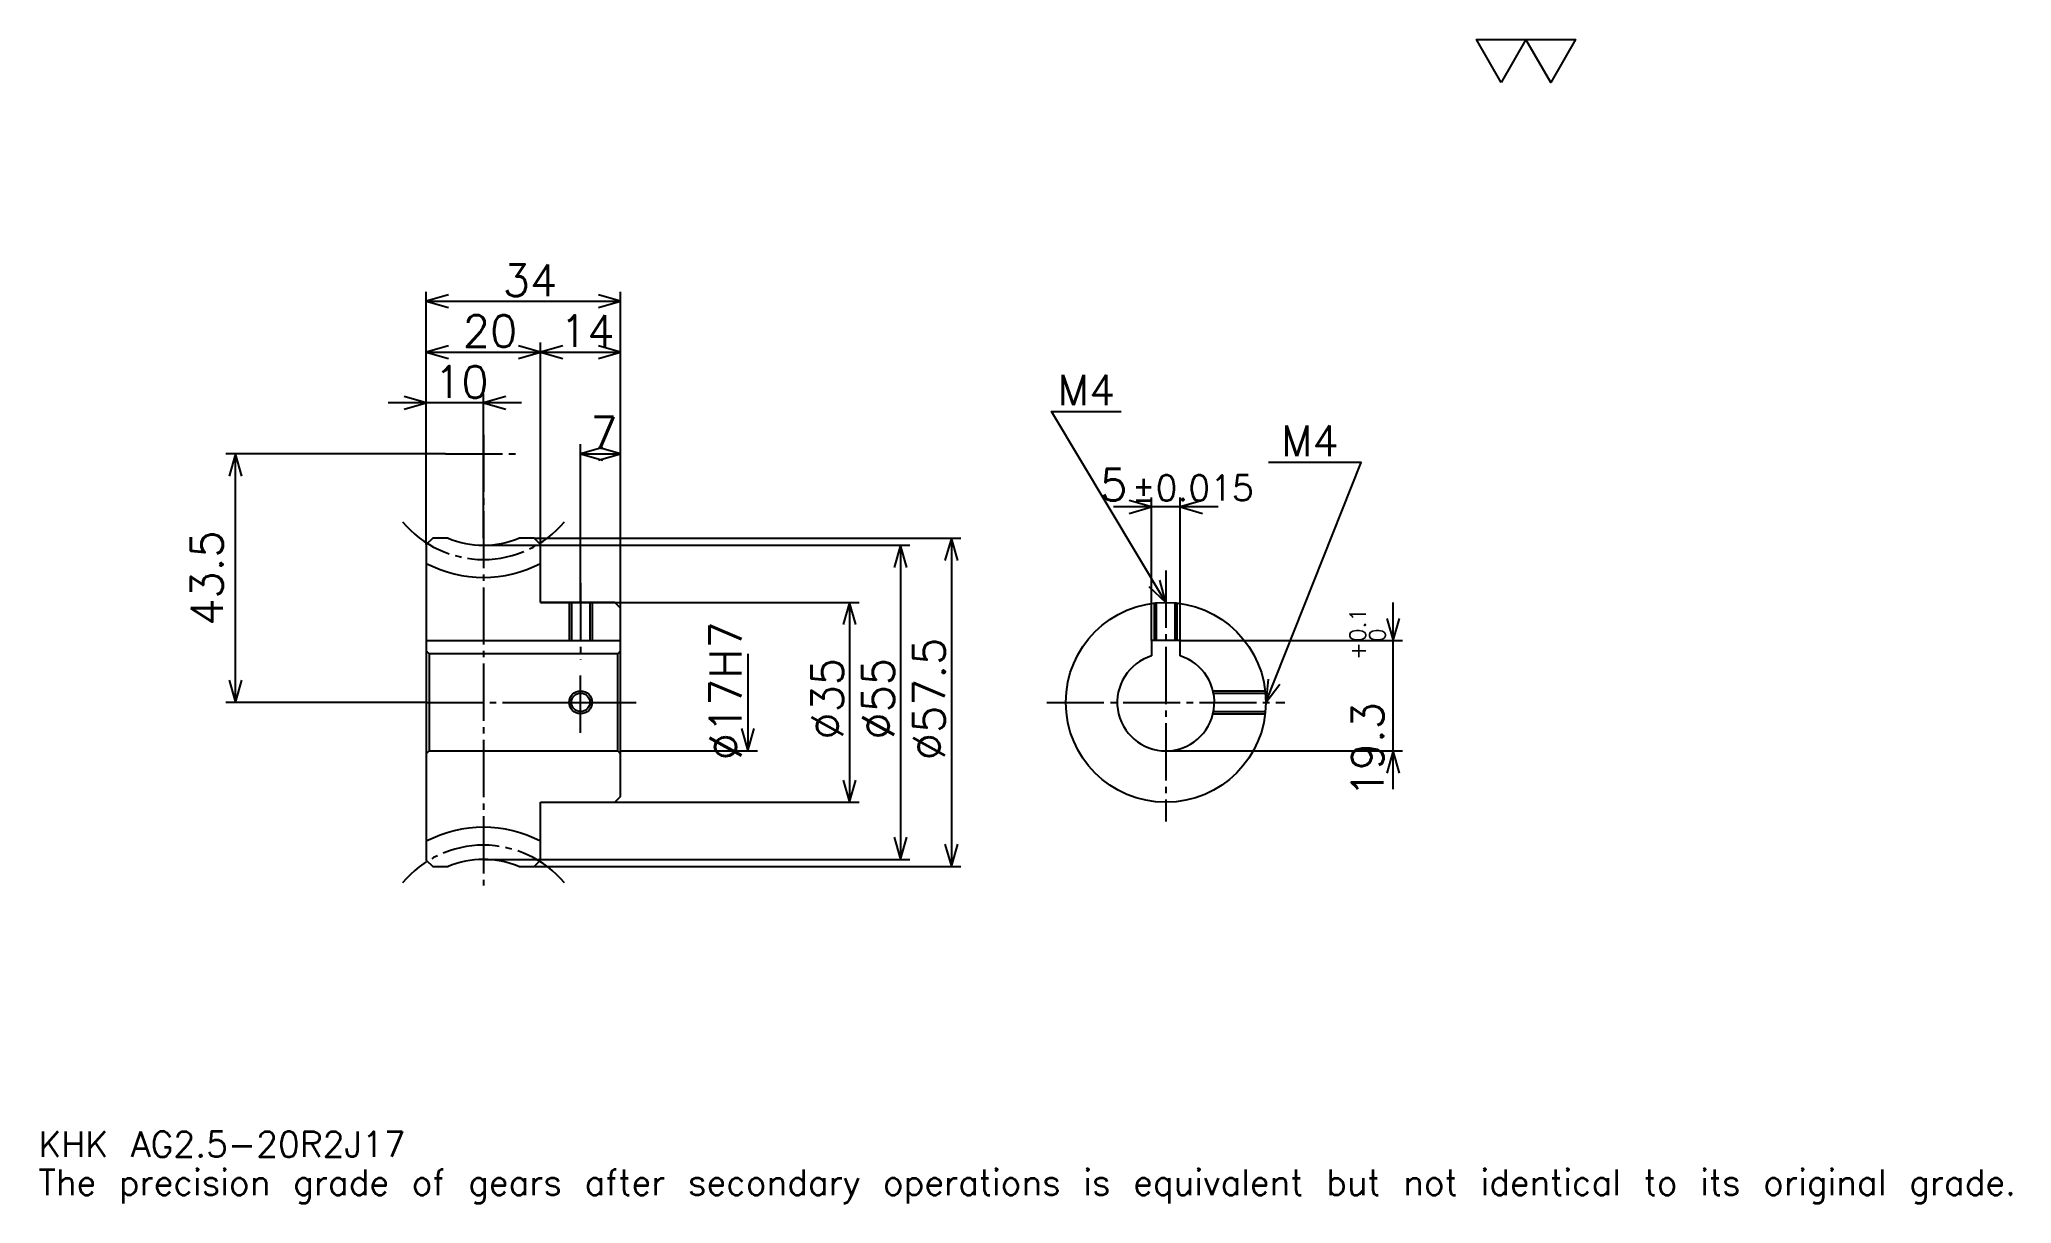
# Model space of a CAD drawing. Extents: x 11 to 356, y 4 to 208.
import ezdxf

# ---------------------------------------------------------------- set-up
doc = ezdxf.new("R2010")
doc.units = 0
doc.linetypes.add('DASHDOT', pattern=[13.354838, 10.016129, -1.112903, 1.112903, -1.112903])
doc.layers.get('0').update_dxf_attribs({"linetype": 'CONTINUOUS'})
doc.layers.add('DASHDOT', color=6, linetype='DASHDOT')
doc.styles.add('KANJI', font='TXT', dxfattribs={"bigfont": 'BIGFONT'})

msp = doc.modelspace()

# ---------------------------------------------------------------- linework, layer by layer
at = {"color": 5}
for p, q in [((79.016136, 120.564514), (79.016136, 163.693542)), ((113.016136, 120.564514), (113.016136, 163.693542)), ((79.016136, 162.0242), (113.016136, 162.0242)), ((79.016136, 153.120972), (99.016136, 153.120972)), ((99.016136, 120.564514), (99.016136, 154.790314)), ((99.016136, 153.120972), (113.016136, 153.120972)), ((89.016136, 120.564514), (89.016136, 145.8871)), ((95.693558, 144.217743), (72.338715, 144.217743)), ((82.354843, 135.314514), (43.959682, 135.314514)), ((45.62904, 91.814514), (45.62904, 135.314514)), ((106.016136, 120.564514), (106.016136, 136.983871)), ((106.016136, 135.314514), (113.016136, 135.314514)), ((217.596771, 126.008064), (199.241943, 126.008064)), ((205.919373, 102.614517), (205.919373, 127.677422)), ((210.919373, 102.614517), (210.919373, 127.677422)), ((79.016136, 119.451614), (79.016136, 120.564514)), ((89.016136, 119.314514), (113.016136, 119.314514)), ((97.903229, 120.564514), (113.016136, 120.564514)), ((99.016136, 119.451614), (99.016136, 120.564514)), ((106.016136, 109.314514), (106.016136, 120.564514)), ((106.016136, 109.314514), (106.016136, 120.564514)), ((113.016136, 120.564514), (172.556458, 120.564514)), ((113.016136, 108.314514), (113.016136, 120.564514)), ((113.016136, 119.314514), (163.653229, 119.314514)), ((161.983887, 119.314514), (161.983887, 64.314514)), ((170.887115, 120.564514), (170.887115, 63.064514)), ((99.016136, 109.314514), (113.016136, 109.314514)), ((113.016136, 109.314514), (154.75, 109.314514)), ((153.080658, 109.314514), (153.080658, 74.314514)), ((248.177429, 76.637093), (248.177429, 109.291931)), ((135.2742, 100.314514), (135.2742, 83.314514)), ((210.919373, 102.614517), (249.846771, 102.614517)), ((79.016136, 91.814514), (43.959686, 91.814514)), ((113.016136, 83.314514), (136.943558, 83.314514)), ((208.419373, 83.314514), (249.846771, 83.314514)), ((99.016136, 74.314514), (113.016136, 74.314514)), ((113.016136, 74.314514), (154.75, 74.314514)), ((89.016136, 64.314514), (113.016136, 64.314514)), ((97.903229, 63.064514), (113.016136, 63.064514)), ((113.016136, 64.314514), (163.653229, 64.314514)), ((113.016136, 63.064514), (172.556458, 63.064514))]:
    msp.add_line(p, q, dxfattribs=at)
at = {"color": 4}
for p, q in [((79.016136, 102.614517), (113.016136, 102.614517)), ((113.016136, 100.814514), (112.516136, 100.314514)), ((79.016136, 82.814514), (79.516136, 83.314514)), ((113.016136, 82.814514), (112.516136, 83.314514))]:
    msp.add_line(p, q, dxfattribs=at)
at = {"color": 7}
msp.add_lwpolyline([(267.096771, 200.322586), (262.756439, 207.84581), (280.117737, 207.84581), (275.777405, 200.322586), (271.437103, 207.84581), (267.096771, 200.322586)], dxfattribs=at)
at = {"color": 5}
for points in [[(82.911301, 163.137085), (79.016136, 162.0242), (82.911301, 160.911285)], [(109.120972, 160.911285), (113.016136, 162.0242), (109.120972, 163.137085)], [(82.911301, 154.233871), (79.016136, 153.120972), (82.911301, 152.008057)], [(95.120972, 152.008057), (99.016136, 153.120972), (95.120972, 154.233871)], [(102.911301, 154.233871), (99.016136, 153.120972), (102.911301, 152.008057)], [(109.120972, 152.008057), (113.016136, 153.120972), (109.120972, 154.233871)], [(75.120972, 143.104843), (79.016136, 144.217743), (75.120972, 145.330643)], [(92.911301, 145.330643), (89.016136, 144.217743), (92.911301, 143.104843)], [(208.419373, 109.314514), (188.3871, 142.701614), (200.629028, 142.701614)], [(46.741943, 131.419357), (45.62904, 135.314514), (44.516136, 131.419357)], [(109.911301, 136.427414), (106.016136, 135.314514), (109.911301, 134.201614)], [(109.120972, 134.201614), (113.016136, 135.314514), (109.120972, 136.427414)], [(225.919373, 91.814514), (242.612915, 133.798386), (226.364532, 133.798386)], [(202.0242, 124.895157), (205.919373, 126.008064), (202.0242, 127.120972)], [(214.814514, 127.120972), (210.919373, 126.008064), (214.814514, 124.895157)], [(163.096771, 115.419357), (161.983887, 119.314514), (160.870972, 115.419357)], [(172, 116.669357), (170.887115, 120.564514), (169.7742, 116.669357)], [(205.461014, 112.082001), (208.419373, 109.314514), (207.369629, 113.227173)], [(154.193542, 105.41935), (153.080658, 109.314514), (151.967743, 105.41935)], [(247.064514, 106.509674), (248.177429, 102.614517), (249.290314, 106.509674)], [(44.516136, 95.709679), (45.62904, 91.814514), (46.741943, 95.709679)], [(226.324402, 95.845245), (225.919373, 91.814514), (228.3927, 95.02285)], [(134.161301, 87.209679), (135.2742, 83.314514), (136.3871, 87.209679)], [(249.290314, 79.419357), (248.177429, 83.314514), (247.064514, 79.419357)], [(151.967743, 78.209679), (153.080658, 74.314514), (154.193542, 78.209679)], [(160.870972, 68.209671), (161.983887, 64.314514), (163.096771, 68.209671)], [(169.7742, 66.959671), (170.887115, 63.064514), (172, 66.959671)]]:
    msp.add_lwpolyline(points, dxfattribs=at)
at = {"color": 4}
for points in [[(82.816338, 120.564514), (80.129036, 120.564514), (79.016136, 119.451614), (79.016136, 82.814514)], [(99.016136, 109.314514), (99.016136, 119.451614), (97.903229, 120.564514), (95.215935, 120.564514)], [(99.016136, 74.314514), (112.016136, 74.314514), (113.016136, 75.314514), (113.016136, 108.314514), (112.016136, 109.314514), (99.016136, 109.314514)], [(104.016136, 109.314514), (104.016136, 102.614517)], [(104.396133, 109.314514), (104.396133, 102.614517)], [(107.636139, 109.314514), (107.636139, 102.614517)], [(108.016136, 109.314514), (108.016136, 102.614517)], [(206.419373, 102.614517), (206.419373, 109.199852)], [(206.799362, 102.614517), (206.799362, 109.239372)], [(210.039368, 102.614517), (210.039368, 109.239372)], [(210.419373, 102.614517), (210.419373, 109.199852)], [(79.016136, 100.814514), (79.516136, 100.314514), (79.516136, 83.314514), (112.516136, 83.314514), (112.516136, 100.314514), (79.516136, 100.314514)], [(210.919373, 99.938553), (210.919373, 102.614517), (205.919373, 102.614517), (205.919373, 99.938553)], [(216.680725, 93.814514), (225.804718, 93.814514)], [(216.76355, 93.434517), (225.844208, 93.434517)], [(216.680725, 89.814514), (225.804718, 89.814514)], [(216.76355, 90.194511), (225.844208, 90.194511)], [(79.016136, 82.814514), (79.016136, 64.177414), (80.129036, 63.064514), (82.816338, 63.064514)], [(95.215935, 63.064514), (97.903229, 63.064514), (99.016136, 64.177414), (99.016136, 74.314514)]]:
    msp.add_lwpolyline(points, dxfattribs=at)
for centre, radius in [((208.419373, 91.814514), 17.5), ((106.016136, 91.814514), 1.62)]:
    msp.add_circle(centre, radius, dxfattribs=at)
at = {"color": 7}
msp.add_circle((106.016136, 91.814514), 2, dxfattribs=at)
at = {"color": 4}
for centre, radius, start, end in [((89.016136, 135.314514), 16, 247.20175188, 292.79824812), ((89.016136, 135.314514), 21.625, 242.45612488, 297.54387512), ((208.419373, 91.814514), 8.5, 107.10463483, 72.89536517), ((89.016136, 48.314514), 21.625, 62.45612488, 117.54387512), ((89.016136, 48.314514), 16, 67.20175188, 112.79824812)]:
    msp.add_arc(centre, radius, start, end, dxfattribs=at)
at = {"layer": 'DASHDOT', "color": 7}
for p, q in [((89.016136, 138.653229), (89.016136, 59.725803)), ((82.354843, 135.314514), (95.677429, 135.314514)), ((208.419373, 114.879028), (208.419373, 70.975807)), ((79.016136, 91.814514), (116.354843, 91.814514)), ((187.580658, 91.814514), (229.258057, 91.814514))]:
    msp.add_line(p, q, dxfattribs=at)
for points in [[(106.016136, 112.653229), (106.016136, 99.275803)], [(106.016136, 86.475807), (106.016136, 97.153221)], [(100.677429, 91.814514), (111.354843, 91.814514)]]:
    msp.add_lwpolyline(points, dxfattribs=at)
for centre, start, end in [((89.016136, 135.314514), 220.00000249, 319.99999751), ((89.016136, 48.314514), 40.00000249, 139.99999751)]:
    msp.add_arc(centre, 18.5, start, end, dxfattribs=at)

# ---------------------------------------------------------------- texts
at = {"color": 7, "style": 'KANJI'}
for s, height, p in [('34', 5.564516, (92.3992, 162.91452)), ('20', 5.564516, (85.3992, 154.011292)), ('14', 5.564516, (102.3992, 154.011292)), ('10', 5.564516, (80.3992, 145.108063)), ('M4', 5.341936, (189.5, 143.814514)), ('7', 5.564516, (107.707672, 136.204834)), ('M4', 5.341936, (228.590332, 134.911285)), ('5', 5.564516, (196.933105, 127.120972)), ('%%p0.015', 4.451613, (202.441284, 127.120972)), ('KHK AG2.5-20R2J17', 4.451613, (11.129032, 12.241936)), ('The precision grade of gears after secondary operations is equivalent but not identical to its original grade.', 4.451613, (11.129032, 5.564516))]:
    msp.add_text(s, height=height, dxfattribs=at).set_placement(p)
for s, height, p in [('43.5', 5.564516, (43.403233, 105.217743)), ('0.1', 2.782258, (243.391937, 102.369644)), ('%%c17H7', 5.564516, (134.161301, 81.659271)), ('0', 2.782258, (246.841949, 102.369644)), ('%%c57.5', 5.564516, (169.7742, 81.659271)), ('+', 2.782258, (243.391937, 99.253517)), ('%%c35', 5.564516, (151.967743, 85.276207)), ('%%c55', 5.564516, (160.870972, 85.276207)), ('19.3', 5.564516, (246.508057, 75.168091))]:
    msp.add_text(s, height=height, rotation=90, dxfattribs=at).set_placement(p)

doc.saveas('drawing.dxf')
